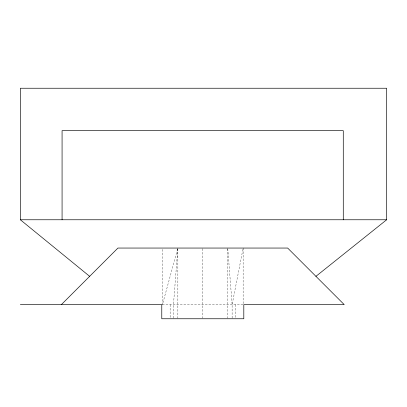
<?xml version="1.0" encoding="UTF-8"?>
<svg xmlns="http://www.w3.org/2000/svg" width="407" height="407" viewBox="0 0 407 407"><rect width="100%" height="100%" fill="white"/><g stroke="black" fill="none" stroke-linecap="round" stroke-linejoin="round"><path stroke-width="0.31" stroke-dasharray="2.04 1.53" d="M232.122 318.152L232.122 304.619L243.025 248.672M162.378 304.619L243.808 304.619M227.783 248.677L232.122 304.619M243.147 248.051L243.147 304.619M235.439 304.619L235.439 318.152M227.732 248.682L227.732 318.132M202.793 248.682L202.793 318.132M177.854 248.682L177.854 318.132M173.463 318.152L173.463 304.619L177.854 248.051L162.439 304.619L162.439 248.687M170.146 304.619L170.146 318.762"/><path stroke-width="0.61" d="M61.365 304.619L117.933 248.051L287.652 248.051L344.22 304.619L243.808 304.619L243.808 318.762L161.777 318.762L161.777 304.619L20.35 304.619M315.934 276.338L386.65 219.765L386.65 88.238L20.35 88.238L20.35 219.765L89.652 276.338M20.35 219.765L386.65 219.765M343.279 219.765L343.279 130.662L62.073 130.662L62.073 219.765"/></g></svg>
